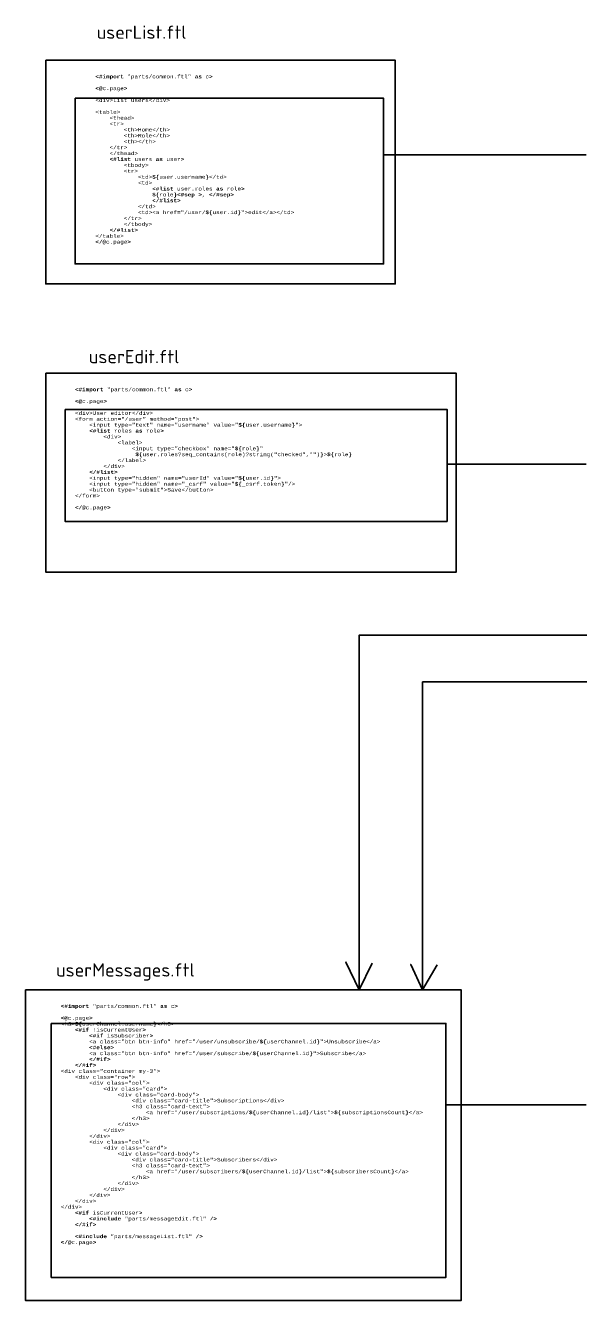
# Model space of a CAD drawing. Header units: millimetres. Extents: x 2803 to 4170, y 2153 to 2948.
# Drawn here: x 2803 to 3096, y 2206 to 2881 of the extents above; entities that cross this region are included whole.
import ezdxf

# ---------------------------------------------------------------- set-up
doc = ezdxf.new("R2010")
doc.units = ezdxf.units.MM
doc.styles.get("Standard").update_dxf_attribs({"font": 'arial.ttf'})

msp = doc.modelspace()

# ---------------------------------------------------------------- linework, layer by layer
at = {"color": 3, "lineweight": 30}
for p, q in [((3100.06, 2812.33), (2992.76, 2812.33)), ((3026.37, 2648.46), (3100.06, 2648.46))]:
    msp.add_line(p, q, dxfattribs=at)
at = {"color": 4, "lineweight": 30}
for points in [[(2813.98, 2862.41), (2998.97, 2862.41), (2998.97, 2743.98), (2813.98, 2743.98)], [(2813.98, 2696.63), (3031.18, 2696.63), (3031.18, 2591.36), (2813.98, 2591.36)], [(2803.27, 2370.19), (3033.79, 2370.19), (3033.79, 2205.67), (2803.27, 2205.67)]]:
    msp.add_lwpolyline(points, close=True, dxfattribs=at)
at = {"color": 3, "lineweight": 30}
for points in [[(2829.54, 2842.25), (2992.76, 2842.25), (2992.76, 2754.54), (2829.54, 2754.54)], [(2824.17, 2677.53), (3026.37, 2677.53), (3026.37, 2618.17), (2824.17, 2618.17)], [(2816.88, 2352.36), (3025.76, 2352.36), (3025.76, 2217.88), (2816.88, 2217.88)]]:
    msp.add_lwpolyline(points, close=True, dxfattribs=at)
at = {"color": 64, "lineweight": 30}
for points in [[(3715.88, 2769.17), (3397.68, 2769.17), (3397.68, 2730.94), (3384.53, 2730.94), (3384.53, 2533.18), (3013.37, 2533.18), (3013.37, 2370.19), (3007.12, 2383.64), (3013.37, 2370.19), (3021.2, 2383.44)], [(3437.55, 2641.15), (3355.25, 2641.15), (3355.25, 2557.99), (2979.88, 2557.99), (2979.88, 2370.19), (2972.86, 2384.82), (2979.88, 2370.19), (2986.74, 2384.35)]]:
    msp.add_lwpolyline(points, dxfattribs=at)
at = {"color": 3, "lineweight": 30}
msp.add_lwpolyline([(3025.76, 2309.3), (3100.06, 2309.3)], dxfattribs=at)

# ---------------------------------------------------------------- texts
at = {"attachment_point": 1}
for s, width, insert, char_height in [('{\\fISOCPEUR|b0|i0|c0|p34;userList.ftl}', 101.5882, (2840.9, 2880.74), 7), ('{\\fCourier New|b1|i0|c204|p49;\\H0.75x;\\C23;\\c3307724;<#import \\fCourier New|b0|i0|c204|p49;\\C75;\\c5867370;"parts/common.ftl" \\fCourier New|b1|i0|c204|p49;\\C23;\\c3307724;as \\fCourier New|b0|i0|c204|p49;\\C9;\\c13023145;c\\fCourier New|b1|i0|c204|p49;\\C23;\\c3307724;>^J^J<@\\fCourier New|b0|i0|c204|p49;\\C9;\\c13023145;c.page\\fCourier New|b1|i0|c204|p49;\\C23;\\c3307724;>^J^J\\fCourier New|b0|i0|c204|p49;\\C43;\\c6995944;<div>\\C9;\\c13023145;List users\\C43;\\c6995944;</div>^J^J<table>^J    <thead>^J    <tr>^J        <th>\\C9;\\c13023145;Home\\C43;\\c6995944;</th>^J        <th>\\C9;\\c13023145;Role\\C43;\\c6995944;</th>^J        <th></th>^J    </tr>^J    </thead>^J    \\fCourier New|b1|i0|c204|p49;\\C23;\\c3307724;<#list \\fCourier New|b0|i0|c204|p49;\\C9;\\c13023145;users \\fCourier New|b1|i0|c204|p49;\\C23;\\c3307724;as \\fCourier New|b0|i0|c204|p49;\\C9;\\c13023145;user\\fCourier New|b1|i0|c204|p49;\\C23;\\c3307724;>^J        \\fCourier New|b0|i0|c204|p49;\\C43;\\c6995944;<tbody>^J        <tr>^J            <td>\\fCourier New|b1|i0|c204|p49;\\C23;\\c3307724;$\\{\\fCourier New|b0|i0|c204|p49;\\C9;\\c13023145;user.username\\fCourier New|b1|i0|c204|p49;\\C23;\\c3307724;\\}\\fCourier New|b0|i0|c204|p49;\\C43;\\c6995944;</td>^J            <td>^J                \\fCourier New|b1|i0|c204|p49;\\C23;\\c3307724;<#list \\fCourier New|b0|i0|c204|p49;\\C9;\\c13023145;user.roles \\fCourier New|b1|i0|c204|p49;\\C23;\\c3307724;as \\fCourier New|b0|i0|c204|p49;\\C9;\\c13023145;role\\fCourier New|b1|i0|c204|p49;\\C23;\\c3307724;>^J                $\\{\\fCourier New|b0|i0|c204|p49;\\C9;\\c13023145;role\\fCourier New|b1|i0|c204|p49;\\C23;\\c3307724;\\}<#sep >\\fCourier New|b0|i0|c204|p49;\\C9;\\c13023145;, \\fCourier New|b1|i0|c204|p49;\\C23;\\c3307724;</#sep>^J                </#list>^J            \\fCourier New|b0|i0|c204|p49;\\C43;\\c6995944;</td>^J            <td><a \\C9;\\c12237498;href=\\C73;\\c6406821;"/user/\\fCourier New|b1|i0|c204|p49;\\C23;\\c3307724;$\\{\\fCourier New|b0|i0|c204|p49;\\C9;\\c13023145;user.id\\fCourier New|b1|i0|c204|p49;\\C23;\\c3307724;\\}\\fCourier New|b0|i0|c204|p49;\\C73;\\c6406821;"\\C43;\\c6995944;>\\C9;\\c13023145;edit\\C43;\\c6995944;</a></td>^J        </tr>^J        </tbody>^J    \\fCourier New|b1|i0|c204|p49;\\C23;\\c3307724;</#list>^J\\fCourier New|b0|i0|c204|p49;\\C43;\\c6995944;</table>^J\\fCourier New|b1|i0|c204|p49;\\C23;\\c3307724;</@\\fCourier New|b0|i0|c204|p49;\\C9;\\c13023145;c.page\\fCourier New|b1|i0|c204|p49;\\C23;\\c3307724;>}', 136.9048, (2840.26, 2854.67), 2.5), ('{\\fISOCPEUR|b0|i0|c0|p34;userEdit.ftl}', 101.5882, (2836.73, 2708.96), 7), ('{\\fCourier New|b1|i0|c204|p49;\\H0.75x;\\C23;\\c3307724;<#import \\fCourier New|b0|i0|c204|p49;\\C75;\\c5867370;"parts/common.ftl" \\fCourier New|b1|i0|c204|p49;\\C23;\\c3307724;as \\fCourier New|b0|i0|c204|p49;\\C9;\\c13023145;c\\fCourier New|b1|i0|c204|p49;\\C23;\\c3307724;>^J^J<@\\fCourier New|b0|i0|c204|p49;\\C9;\\c13023145;c.page\\fCourier New|b1|i0|c204|p49;\\C23;\\c3307724;>^J^J\\fCourier New|b0|i0|c204|p49;\\C43;\\c6995944;<div>\\C9;\\c13023145;User editor\\C43;\\c6995944;</div>^J<form \\C9;\\c12237498;action=\\C73;\\c6406821;"/user" \\C9;\\c12237498;method=\\C73;\\c6406821;"post"\\C43;\\c6995944;>^J    <input \\C9;\\c12237498;type=\\C73;\\c6406821;"text" \\C9;\\c12237498;name=\\C73;\\c6406821;"username" \\C9;\\c12237498;value=\\C73;\\c6406821;"\\fCourier New|b1|i0|c204|p49;\\C23;\\c3307724;$\\{\\fCourier New|b0|i0|c204|p49;\\C9;\\c13023145;user.username\\fCourier New|b1|i0|c204|p49;\\C23;\\c3307724;\\}\\fCourier New|b0|i0|c204|p49;\\C73;\\c6406821;"\\C43;\\c6995944;>^J    \\fCourier New|b1|i0|c204|p49;\\C23;\\c3307724;<#list \\fCourier New|b0|i0|c204|p49;\\C9;\\c13023145;roles \\fCourier New|b1|i0|c204|p49;\\C23;\\c3307724;as \\fCourier New|b0|i0|c204|p49;\\C9;\\c13023145;role\\fCourier New|b1|i0|c204|p49;\\C23;\\c3307724;>^J        \\fCourier New|b0|i0|c204|p49;\\C43;\\c6995944;<div>^J            <label>^J                <input \\C9;\\c12237498;type=\\C73;\\c6406821;"checkbox" \\C9;\\c12237498;name=\\C73;\\c6406821;"\\fCourier New|b1|i0|c204|p49;\\C23;\\c3307724;$\\{\\fCourier New|b0|i0|c204|p49;\\C9;\\c13023145;role\\fCourier New|b1|i0|c204|p49;\\C23;\\c3307724;\\}\\fCourier New|b0|i0|c204|p49;\\C73;\\c6406821;"^J                 \\fCourier New|b1|i0|c204|p49;\\C23;\\c3307724;$\\{\\fCourier New|b0|i0|c204|p49;\\C9;\\c13023145;user.roles\\C153;\\c12293992;?\\C9;\\c13023145;seq_contains(role)\\C153;\\c12293992;?\\C9;\\c13023145;string(\\C75;\\c5867370;"checked"\\C23;\\c3307724;,\\C75;\\c5867370;""\\C9;\\c13023145;)\\fCourier New|b1|i0|c204|p49;\\C23;\\c3307724;\\}\\fCourier New|b0|i0|c204|p49;\\C43;\\c6995944;>\\fCourier New|b1|i0|c204|p49;\\C23;\\c3307724;$\\{\\fCourier New|b0|i0|c204|p49;\\C9;\\c13023145;role\\fCourier New|b1|i0|c204|p49;\\C23;\\c3307724;\\}^J            \\fCourier New|b0|i0|c204|p49;\\C43;\\c6995944;</label>^J        </div>^J    \\fCourier New|b1|i0|c204|p49;\\C23;\\c3307724;</#list>^J    \\fCourier New|b0|i0|c204|p49;\\C43;\\c6995944;<input \\C9;\\c12237498;type=\\C73;\\c6406821;"hidden" \\C9;\\c12237498;name=\\C73;\\c6406821;"userId" \\C9;\\c12237498;value=\\C73;\\c6406821;"\\fCourier New|b1|i0|c204|p49;\\C23;\\c3307724;$\\{\\fCourier New|b0|i0|c204|p49;\\C9;\\c13023145;user.id\\fCourier New|b1|i0|c204|p49;\\C23;\\c3307724;\\}\\fCourier New|b0|i0|c204|p49;\\C73;\\c6406821;"\\C43;\\c6995944;>^J    <input \\C9;\\c12237498;type=\\C73;\\c6406821;"hidden" \\C9;\\c12237498;name=\\C73;\\c6406821;"_csrf" \\C9;\\c12237498;value=\\C73;\\c6406821;"\\fCourier New|b1|i0|c204|p49;\\C23;\\c3307724;$\\{\\fCourier New|b0|i0|c204|p49;\\C9;\\c13023145;_csrf.token\\fCourier New|b1|i0|c204|p49;\\C23;\\c3307724;\\}\\fCourier New|b0|i0|c204|p49;\\C73;\\c6406821;"\\C43;\\c6995944;/>^J    <button \\C9;\\c12237498;type=\\C73;\\c6406821;"submit"\\C43;\\c6995944;>\\C9;\\c13023145;Save\\C43;\\c6995944;</button>^J</form>^J^J\\fCourier New|b1|i0|c204|p49;\\C23;\\c3307724;</@\\fCourier New|b0|i0|c204|p49;\\C9;\\c13023145;c.page\\fCourier New|b1|i0|c204|p49;\\C23;\\c3307724;>}', 199.8296, (2829.48, 2689), 2.5), ('{\\fISOCPEUR|b0|i0|c0|p34;userMessages.ftl}', 101.5882, (2819.41, 2384.2), 7), ('{\\fCourier New|b1|i0|c204|p49;\\H0.75x;\\C23;\\c3307724;<#import \\fCourier New|b0|i0|c204|p49;\\C75;\\c5867370;"parts/common.ftl" \\fCourier New|b1|i0|c204|p49;\\C23;\\c3307724;as \\fCourier New|b0|i0|c204|p49;\\C9;\\c13023145;c\\fCourier New|b1|i0|c204|p49;\\C23;\\c3307724;>^J^J<@\\fCourier New|b0|i0|c204|p49;\\C9;\\c13023145;c.page\\fCourier New|b1|i0|c204|p49;\\C23;\\c3307724;>^J\\fCourier New|b0|i0|c204|p49;\\C43;\\c6995944;<h3>\\fCourier New|b1|i0|c204|p49;\\C23;\\c3307724;$\\{\\fCourier New|b0|i0|c204|p49;\\C9;\\c13023145;userChannel.username\\fCourier New|b1|i0|c204|p49;\\C23;\\c3307724;\\}\\fCourier New|b0|i0|c204|p49;\\C43;\\c6995944;</h3>^J    \\fCourier New|b1|i0|c204|p49;\\C23;\\c3307724;<#if \\fCourier New|b0|i0|c204|p49;\\C153;\\c12293992;!\\C9;\\c13023145;isCurrentUser\\fCourier New|b1|i0|c204|p49;\\C23;\\c3307724;>^J        <#if \\fCourier New|b0|i0|c204|p49;\\C9;\\c13023145;isSubscriber\\fCourier New|b1|i0|c204|p49;\\C23;\\c3307724;>^J        \\fCourier New|b0|i0|c204|p49;\\C43;\\c6995944;<a \\C9;\\c12237498;class=\\C73;\\c6406821;"btn btn-info" \\C9;\\c12237498;href=\\C73;\\c6406821;"/user/unsubscribe/\\fCourier New|b1|i0|c204|p49;\\C23;\\c3307724;$\\{\\fCourier New|b0|i0|c204|p49;\\C9;\\c13023145;userChannel.id\\fCourier New|b1|i0|c204|p49;\\C23;\\c3307724;\\}\\fCourier New|b0|i0|c204|p49;\\C73;\\c6406821;"\\C43;\\c6995944;>\\C9;\\c13023145;Unsubscribe\\C43;\\c6995944;</a>^J        \\fCourier New|b1|i0|c204|p49;\\C23;\\c3307724;<#else>^J        \\fCourier New|b0|i0|c204|p49;\\C43;\\c6995944;<a \\C9;\\c12237498;class=\\C73;\\c6406821;"btn btn-info" \\C9;\\c12237498;href=\\C73;\\c6406821;"/user/subscribe/\\fCourier New|b1|i0|c204|p49;\\C23;\\c3307724;$\\{\\fCourier New|b0|i0|c204|p49;\\C9;\\c13023145;userChannel.id\\fCourier New|b1|i0|c204|p49;\\C23;\\c3307724;\\}\\fCourier New|b0|i0|c204|p49;\\C73;\\c6406821;"\\C43;\\c6995944;>\\C9;\\c13023145;Subscribe\\C43;\\c6995944;</a>^J        \\fCourier New|b1|i0|c204|p49;\\C23;\\c3307724;</#if>^J    </#if>^J\\fCourier New|b0|i0|c204|p49;\\C43;\\c6995944;<div \\C9;\\c12237498;class=\\C73;\\c6406821;"container my-3"\\C43;\\c6995944;>^J    <div \\C9;\\c12237498;class=\\C73;\\c6406821;"row"\\C43;\\c6995944;>^J        <div \\C9;\\c12237498;class=\\C73;\\c6406821;"col"\\C43;\\c6995944;>^J            <div \\C9;\\c12237498;class=\\C73;\\c6406821;"card"\\C43;\\c6995944;>^J                <div \\C9;\\c12237498;class=\\C73;\\c6406821;"card-body"\\C43;\\c6995944;>^J                    <div \\C9;\\c12237498;class=\\C73;\\c6406821;"card-title"\\C43;\\c6995944;>\\C9;\\c13023145;Subscriptions\\C43;\\c6995944;</div>^J                    <h3 \\C9;\\c12237498;class=\\C73;\\c6406821;"card-text"\\C43;\\c6995944;>^J                        <a \\C9;\\c12237498;href=\\C73;\\c6406821;"/user/subscriptions/\\fCourier New|b1|i0|c204|p49;\\C23;\\c3307724;$\\{\\fCourier New|b0|i0|c204|p49;\\C9;\\c13023145;userChannel.id\\fCourier New|b1|i0|c204|p49;\\C23;\\c3307724;\\}\\fCourier New|b0|i0|c204|p49;\\C73;\\c6406821;/list"\\C43;\\c6995944;>\\fCourier New|b1|i0|c204|p49;\\C23;\\c3307724;$\\{\\fCourier New|b0|i0|c204|p49;\\C9;\\c13023145;subscriptionsCount\\fCourier New|b1|i0|c204|p49;\\C23;\\c3307724;\\}\\fCourier New|b0|i0|c204|p49;\\C43;\\c6995944;</a>^J                    </h3>^J                </div>^J            </div>^J        </div>^J        <div \\C9;\\c12237498;class=\\C73;\\c6406821;"col"\\C43;\\c6995944;>^J            <div \\C9;\\c12237498;class=\\C73;\\c6406821;"card"\\C43;\\c6995944;>^J                <div \\C9;\\c12237498;class=\\C73;\\c6406821;"card-body"\\C43;\\c6995944;>^J                    <div \\C9;\\c12237498;class=\\C73;\\c6406821;"card-title"\\C43;\\c6995944;>\\C9;\\c13023145;Subscribers\\C43;\\c6995944;</div>^J                    <h3 \\C9;\\c12237498;class=\\C73;\\c6406821;"card-text"\\C43;\\c6995944;>^J                        <a \\C9;\\c12237498;href=\\C73;\\c6406821;"/user/subscribers/\\fCourier New|b1|i0|c204|p49;\\C23;\\c3307724;$\\{\\fCourier New|b0|i0|c204|p49;\\C9;\\c13023145;userChannel.id\\fCourier New|b1|i0|c204|p49;\\C23;\\c3307724;\\}\\fCourier New|b0|i0|c204|p49;\\C73;\\c6406821;/list"\\C43;\\c6995944;>\\fCourier New|b1|i0|c204|p49;\\C23;\\c3307724;$\\{\\fCourier New|b0|i0|c204|p49;\\C9;\\c13023145;subscribersCount\\fCourier New|b1|i0|c204|p49;\\C23;\\c3307724;\\}\\fCourier New|b0|i0|c204|p49;\\C43;\\c6995944;</a>^J                    </h3>^J                </div>^J            </div>^J        </div>^J    </div>^J</div>^J    \\fCourier New|b1|i0|c204|p49;\\C23;\\c3307724;<#if \\fCourier New|b0|i0|c204|p49;\\C9;\\c13023145;isCurrentUser\\fCourier New|b1|i0|c204|p49;\\C23;\\c3307724;>^J        <#include \\fCourier New|b0|i0|c204|p49;\\C75;\\c5867370;"parts/messageEdit.ftl" \\fCourier New|b1|i0|c204|p49;\\C23;\\c3307724;/>^J    </#if>^J^J    <#include \\fCourier New|b0|i0|c204|p49;\\C75;\\c5867370;"parts/messageList.ftl" \\fCourier New|b1|i0|c204|p49;\\C23;\\c3307724;/>^J</@\\fCourier New|b0|i0|c204|p49;\\C9;\\c13023145;c.page\\fCourier New|b1|i0|c204|p49;\\C23;\\c3307724;>}', 211.8574, (2821.93, 2362.46), 2.5)]:
    msp.add_mtext_dynamic_manual_height_columns(s, width=width, gutter_width=12.5, heights=[0], dxfattribs=dict(at, insert=insert, char_height=char_height))

doc.saveas('drawing.dxf')
